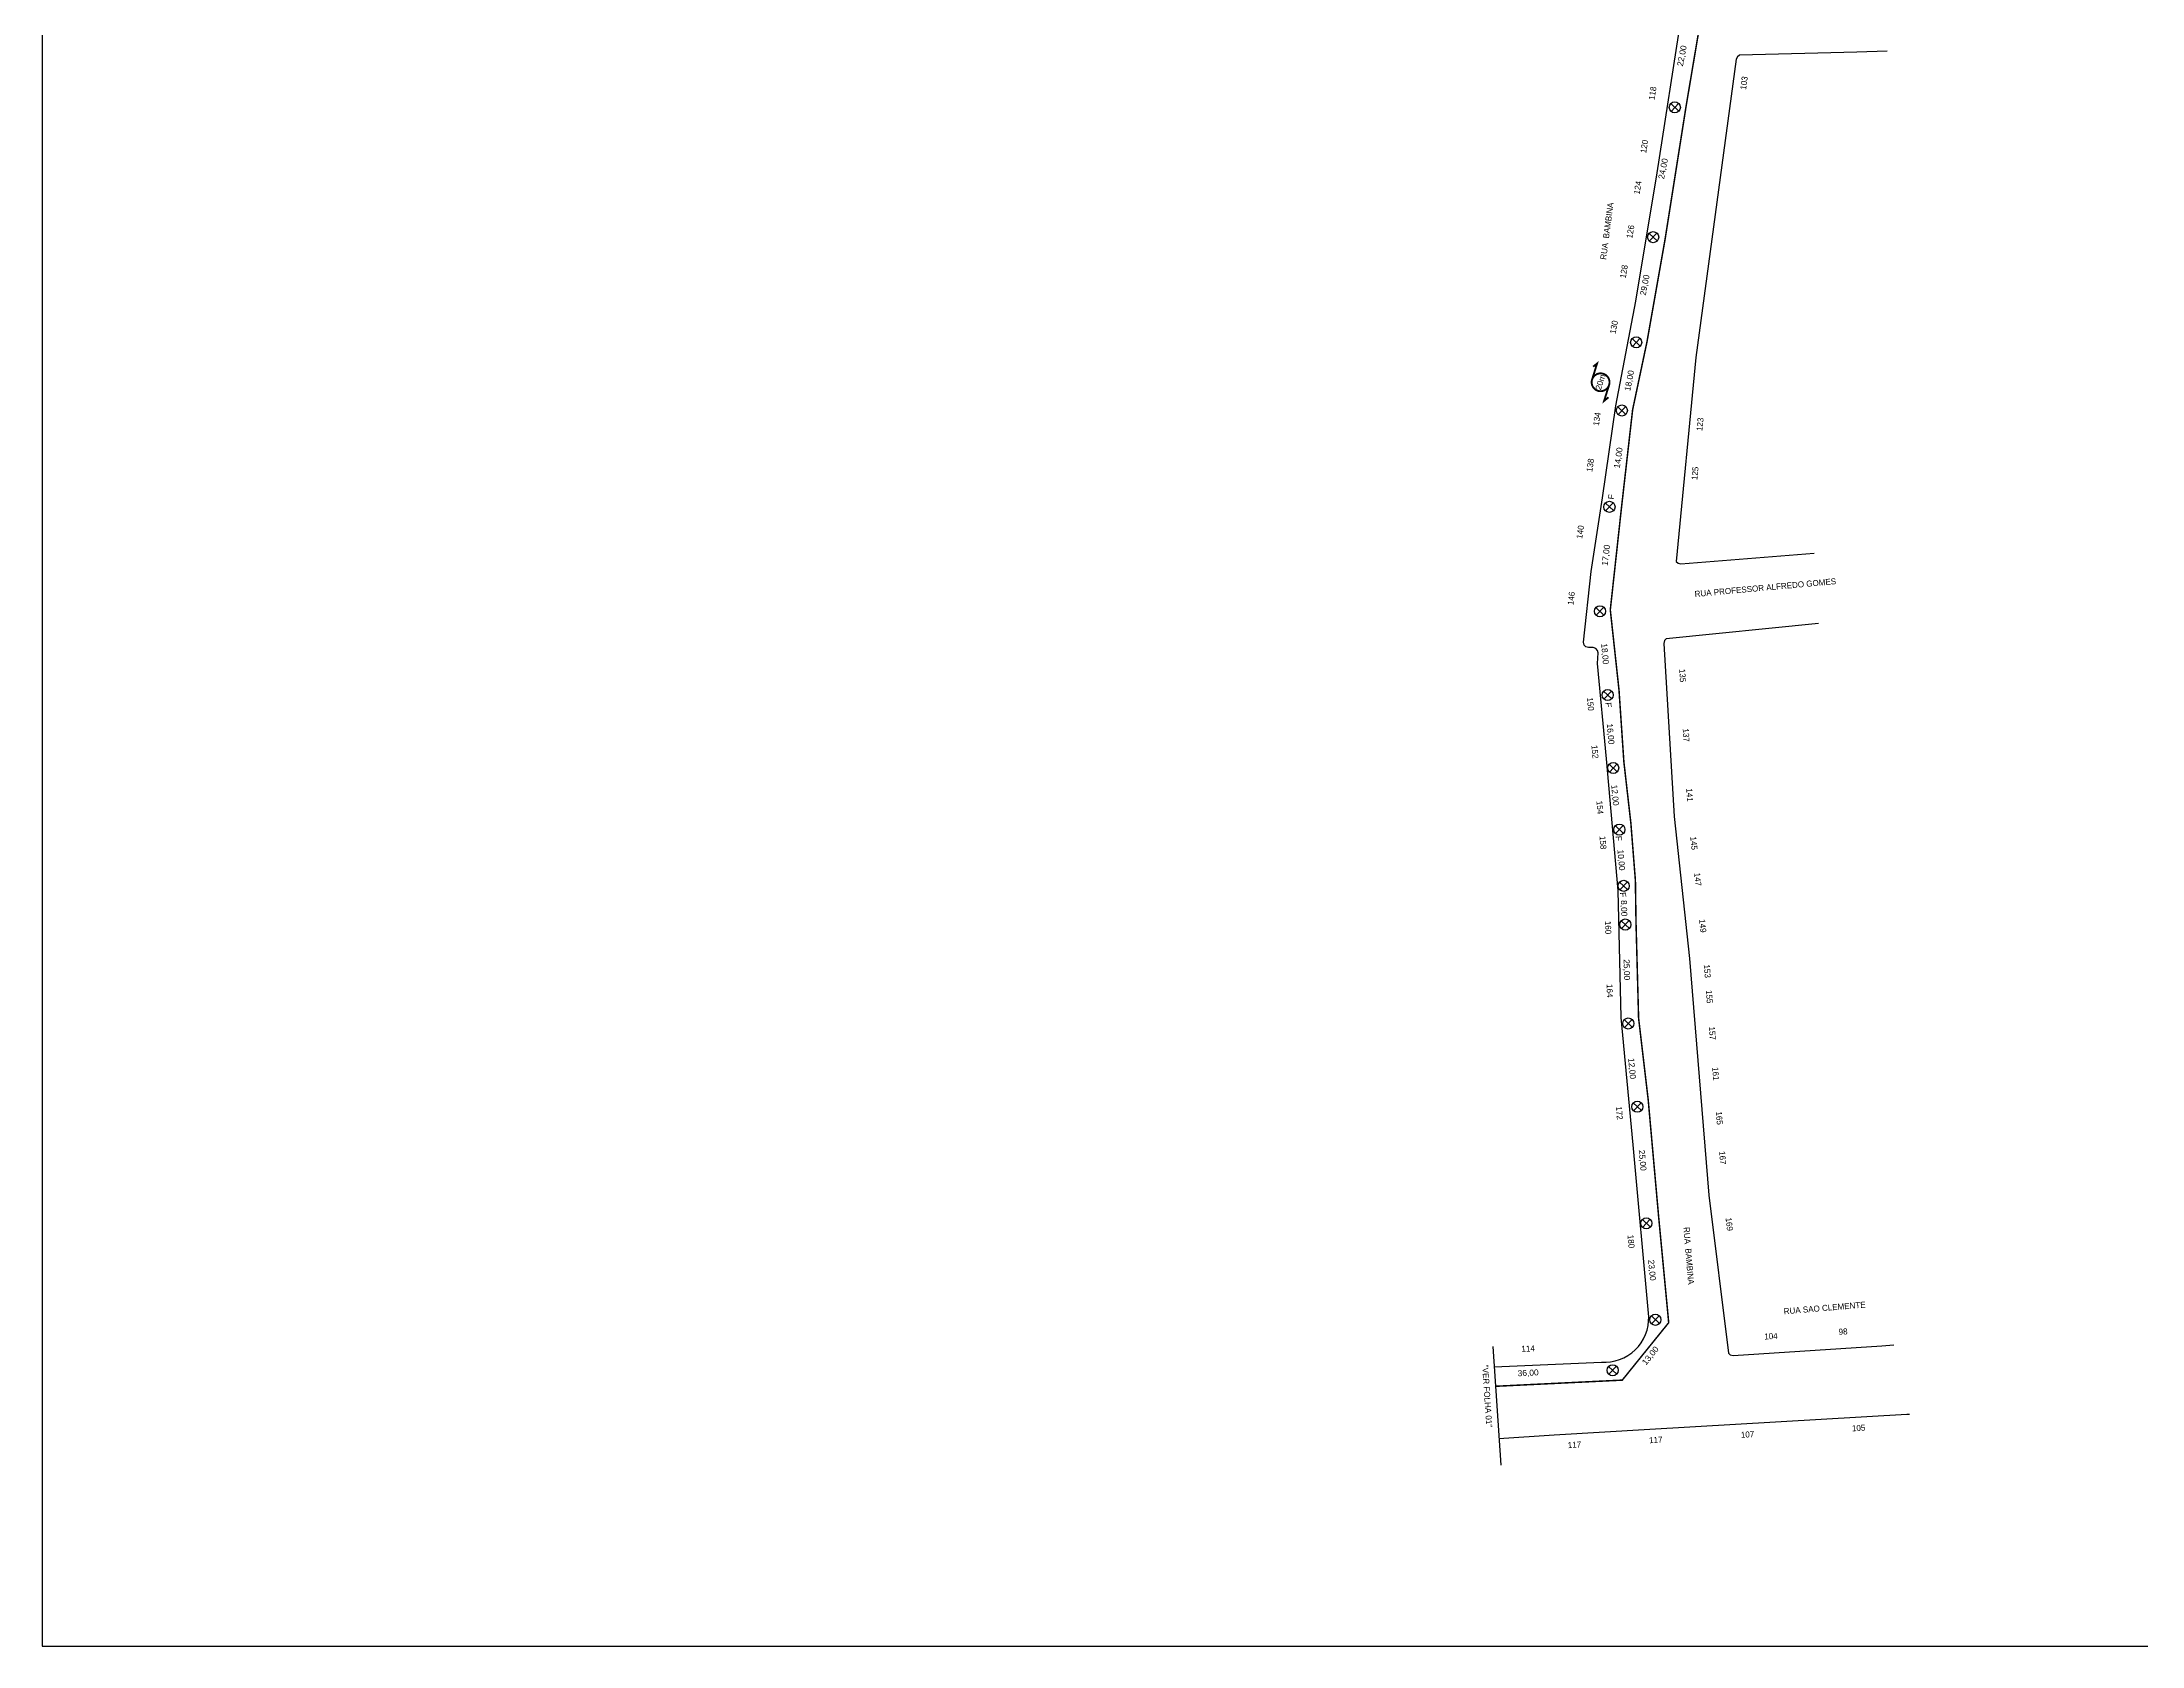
# Model space of a CAD drawing. Header units: inches. Extents: x 10034 to 13570, y 6075 to 9325.
# Drawn here: x 10933.3 to 11352.6, y 8730.9 to 9051.2 of the extents above; entities that cross this region are included whole.
import ezdxf

# ---------------------------------------------------------------- set-up
doc = ezdxf.new("R2010")
doc.units = ezdxf.units.IN
doc.header["$MEASUREMENT"] = 0
for name, color, linetype in [('ALINHAMENTO PREDIAL', 120, 'Continuous'), ('METRAGEM', 7, 'Continuous'), ('NOME LOGRADOURO', 252, 'Continuous'), ('NUMERAÇÃO', 7, 'Continuous')]:
    doc.layers.add(name, color=color, linetype=linetype)
doc.styles.add('ARIAL', font='arial.ttf')
doc.linetypes.add('FENCELINE1', pattern='A,0.25,-0.1,[133,ltypeshp.shx,S=0.1,R=0,X=-0.1,Y=0],-0.1,1', length=1.45)

msp = doc.modelspace()

# ---------------------------------------------------------------- linework, layer by layer
for points in [[(10933.35, 8730.9), (11771.91, 8730.9), (11771.91, 9324.9), (10933.35, 9324.9), (10933.35, 8730.9)], [(11223.01, 8790.74), (11224.6, 8767)]]:
    msp.add_lwpolyline(points)
at = {"color": 1, "linetype": 'FENCELINE1', "ltscale": 2, "const_width": 0.3}
msp.add_lwpolyline([(11223.55, 8782.77), (11248.86, 8784), (11258.13, 8795.47), (11256.12, 8816.64), (11254.04, 8839.95), (11252.12, 8856.29), (11251.6, 8875.54), (11251.48, 8883.79), (11250.58, 8895.2), (11249.18, 8907.47), (11248.21, 8921.8), (11246.47, 8937.83), (11248.7, 8958.23), (11250.93, 8977.81), (11253.79, 8991.34), (11257.41, 9011.86), (11261.59, 9038.34), (11265, 9058.55)], dxfattribs=at)
at = {"color": 1}
for points in [[(11258.55, 9038.95), (11260.16, 9037.42)], [(11260.12, 9038.99), (11258.59, 9037.38)], [(11254.21, 9013.02), (11255.82, 9011.5)], [(11255.78, 9013.06), (11254.25, 9011.46)], [(11250.84, 8992.02), (11252.44, 8990.49)], [(11252.4, 8992.06), (11250.88, 8990.45)], [(11247.98, 8978.4), (11249.58, 8976.87)], [(11249.55, 8978.44), (11248.02, 8976.83)], [(11245.5, 8959.16), (11247.11, 8957.64)], [(11247.07, 8959.2), (11245.54, 8957.6)], [(11243.59, 8938.31), (11245.2, 8936.78)], [(11245.16, 8938.35), (11243.63, 8936.74)], [(11245.14, 8921.57), (11246.75, 8920.04)], [(11246.71, 8921.61), (11245.18, 8920.01)], [(11246.25, 8907.01), (11247.85, 8905.48)], [(11247.81, 8907.05), (11246.29, 8905.44)], [(11247.48, 8894.72), (11249.09, 8893.19)], [(11249.05, 8894.76), (11247.52, 8893.15)], [(11248.34, 8883.47), (11249.95, 8881.94)], [(11249.91, 8883.51), (11248.38, 8881.9)], [(11248.67, 8875.75), (11250.28, 8874.22)], [(11250.24, 8875.79), (11248.71, 8874.18)], [(11249.25, 8855.99), (11250.85, 8854.46)], [(11250.81, 8856.03), (11249.28, 8854.42)], [(11251.06, 8839.36), (11252.67, 8837.83)], [(11252.63, 8839.4), (11251.1, 8837.79)], [(11252.87, 8816.08), (11254.47, 8814.55)], [(11254.43, 8816.12), (11252.9, 8814.51)], [(11254.67, 8796.82), (11256.28, 8795.29)], [(11256.24, 8796.86), (11254.71, 8795.25)], [(11246.14, 8786.74), (11247.75, 8785.21)], [(11247.71, 8786.78), (11246.18, 8785.17)]]:
    msp.add_lwpolyline(points, dxfattribs=at)
at = {"color": 1, "const_width": 0.377}
msp.add_lwpolyline([(11242.83, 8983.81, 1.000012), (11246.23, 8982.74, 0.999978)], format="xyb", close=True, dxfattribs=at)
at = {"color": 1, "const_width": 0.377, "elevation": 0.38}
msp.add_lwpolyline([(11242.83, 8983.81), (11243.83, 8987.02), (11243.05, 8986.39)], dxfattribs=at)
at = {"color": 1, "const_width": 0.377}
msp.add_lwpolyline([(11246.23, 8982.74), (11245.23, 8979.55), (11246.1, 8980.27)], dxfattribs=at)
at = {"color": 1}
for centre in [(11259.35, 9038.18), (11255.02, 9012.26), (11251.64, 8991.25), (11248.78, 8977.64), (11246.3, 8958.4), (11244.4, 8937.55), (11245.95, 8920.81), (11247.05, 8906.25), (11248.29, 8893.95), (11249.14, 8882.71), (11249.47, 8874.98), (11250.05, 8855.22), (11251.86, 8838.59), (11253.67, 8815.32), (11255.47, 8796.05), (11246.94, 8785.97)]:
    msp.add_circle(centre, 1.11, dxfattribs=at)
at = {"layer": 'ALINHAMENTO PREDIAL'}
for points in [[(11242.62, 8945.5), (11244.89, 8960.18), (11247.56, 8978.59), (11251.6, 8999.49), (11255.82, 9025.12), (11260.7, 9056.42)], [(11301.73, 9049.37), (11295.7, 9049.21), (11272.27, 9048.57), (11271.85, 9048.28), (11271.62, 9047.77), (11263.57, 8988.22), (11259.62, 8947.51)], [(11259.62, 8947.51), (11259.99, 8947.14), (11260.57, 8947.01), (11287.19, 8949.12)], [(11223.29, 8786.64), (11244.7, 8787.61), (11245.62, 8787.59), (11246.54, 8787.67), (11247.45, 8787.85), (11248.33, 8788.12), (11249.18, 8788.48), (11249.99, 8788.93), (11250.75, 8789.46), (11251.45, 8790.07), (11252.08, 8790.74), (11252.63, 8791.48), (11253.11, 8792.27), (11253.5, 8793.11), (11253.8, 8793.99), (11254.01, 8794.89), (11254.12, 8795.8), (11254.14, 8796.61), (11251.04, 8830.99), (11248.65, 8856.44), (11248.01, 8881.77), (11245.71, 8908.05), (11243.9, 8927.09), (11244.03, 8929.23), (11243.93, 8929.74), (11243.59, 8930.12), (11243.04, 8930.29), (11242.11, 8930.29), (11241.61, 8930.42), (11241.24, 8930.79), (11241.11, 8931.36), (11242.62, 8945.5)], [(11288.04, 8935.09), (11257.65, 8932.05), (11257.29, 8931.68), (11257.17, 8931.14)], [(11257.17, 8931.14), (11259.21, 8896.59), (11262.26, 8868.23), (11266.15, 8820.91), (11270.06, 8789.41), (11270.43, 8789.05), (11270.98, 8788.93), (11300.67, 8790.84), (11303.09, 8791.02)], [(11306.23, 8777.14), (11305.67, 8777.16), (11254.37, 8774.17), (11235.29, 8772.99), (11224.24, 8772.3)]]:
    msp.add_lwpolyline(points, dxfattribs=at)

# ---------------------------------------------------------------- texts
at = {"color": 1, "style": 'ARIAL'}
for s, height, rotation, p in [('20m', 1.162, 72.6593, (11244.58, 8981.64)), ('F', 1.2, 81.2001, (11247.18, 8959.8)), ('F', 1.2, 275.0017, (11245.45, 8919.3)), ('F', 1.2, 275.0017, (11247.53, 8892.64)), ('F', 1.2, 275.0017, (11248.38, 8881.39))]:
    msp.add_text(s, height=height, rotation=rotation, dxfattribs=at).set_placement(p)
at = {"layer": 'METRAGEM', "color": 3, "style": 'ARIAL'}
for s, rotation, p in [('22,00', 79.0596, (11260.95, 9046.3)), ('24,00', 79.0596, (11257.19, 9023.75)), ('29,00', 79.0596, (11253.53, 9000.52)), ('18,00', 79.0596, (11250.44, 8981.44)), ('14,00', 81.748, (11248.35, 8966.02)), ('17,00', 82.9713, (11245.92, 8946.6)), ('18,00', 275.0017, (11244.65, 8931.08)), ('16,00', 275.0017, (11245.76, 8915.08)), ('12,00', 275.0017, (11246.66, 8902.86)), ('10,00', 275.0017, (11247.89, 8889.9)), ('8,00', 271.4474, (11248.59, 8879.85)), ('25,00', 271.4474, (11249.12, 8868.04)), ('12,00', 275.1524, (11250.04, 8848.26)), ('25,00', 275.1524, (11252.15, 8829.94)), ('23,00', 275.4054, (11254.02, 8807.99)), ('13,00', 51.0963, (11253.6, 8786.9)), ('36,00', 2.7603, (11228, 8784.76))]:
    msp.add_text(s, height=1.2, rotation=rotation, dxfattribs=at).set_placement(p)
at = {"layer": 'NOME LOGRADOURO'}
for s, rotation, p in [('RUA  BAMBINA', 82.5276, (11245.63, 9007.69)), ('RUA PROFESSOR ALFREDO GOMES', 5.2076, (11263.36, 8940.39)), ('RUA  BAMBINA', 274.7052, (11261.07, 8814.52)), ('RUA SAO CLEMENTE', 4.71, (11281.14, 8797.15))]:
    msp.add_text(s, height=1.2, rotation=rotation, dxfattribs=at).set_placement(p)
at = {"layer": 'NUMERAÇÃO'}
for s, rotation, p in [('103', 82.338, (11273.57, 9041.64)), ('118', 81.1795, (11255.29, 9039.58)), ('120', 81.1795, (11253.63, 9028.95)), ('124', 80.691, (11252.31, 9020.72)), ('126', 80.691, (11250.86, 9011.94)), ('128', 80.691, (11249.55, 9003.97)), ('130', 79.0894, (11247.52, 8992.86)), ('134', 81.7895, (11244.19, 8974.52)), ('134', 81.7895, (11244.19, 8974.52)), ('123', 84.2345, (11264.84, 8973.48)), ('138', 81.7895, (11242.86, 8965.31)), ('125', 84.2345, (11263.84, 8963.7)), ('140', 81.2413, (11240.84, 8951.96)), ('146', 83.9568, (11239.13, 8938.72)), ('135', 273.3391, (11260.23, 8926.01)), ('150', 275.3875, (11241.79, 8920.28)), ('137', 273.3391, (11260.93, 8914.11)), ('137', 273.3391, (11260.93, 8914.11)), ('152', 275.3875, (11242.69, 8910.76)), ('141', 273.3391, (11261.64, 8902.15)), ('154', 274.9586, (11243.69, 8899.64)), ('158', 274.9586, (11244.3, 8892.62)), ('145', 276.1001, (11262.42, 8892.49)), ('147', 276.1001, (11263.19, 8885.28)), ('160', 271.4059, (11245.41, 8875.71)), ('149', 276.1001, (11264.19, 8875.98)), ('153', 274.6602, (11265.13, 8866.95)), ('164', 271.4059, (11245.73, 8863.08)), ('155', 274.6602, (11265.54, 8861.85)), ('157', 274.6602, (11266.14, 8854.56)), ('161', 274.6602, (11266.81, 8846.47)), ('172', 275.3345, (11247.56, 8838.62)), ('165', 274.6602, (11267.54, 8837.61)), ('167', 274.6602, (11268.19, 8829.68)), ('169', 276.8878, (11269.47, 8816.39)), ('180', 275.1093, (11249.9, 8812.97)), ('104', 3.6827, (11277.25, 8792.09)), ('98', 3.6827, (11292.09, 8793.04)), ('114', 2.5942, (11228.75, 8789.64)), ("''VER FOLHA 01''", 273.8167, (11220.88, 8787.05)), ('117', 3.5534, (11238.01, 8770.4)), ('117', 3.4415, (11254.25, 8771.39)), ('107', 3.334, (11272.57, 8772.47)), ('105', 3.334, (11294.75, 8773.77))]:
    msp.add_text(s, height=1.2, rotation=rotation, dxfattribs=at).set_placement(p)

doc.saveas('drawing.dxf')
